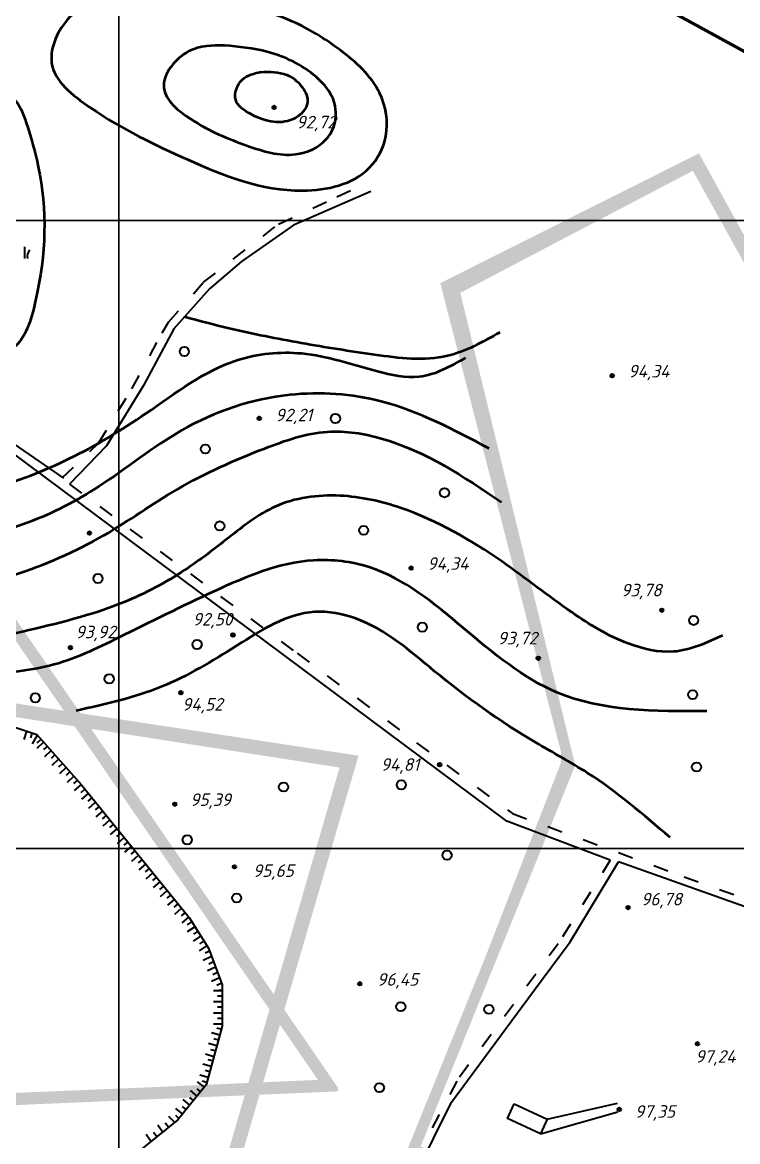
# Model space of a CAD drawing. Header units: millimetres. Extents: x 1555 to 5750, y -1109 to 1444.
# Drawn here: x 2932.6 to 3046.6, y -598.7 to -420.5 of the extents above; entities that cross this region are included whole.
import ezdxf

# ---------------------------------------------------------------- set-up
doc = ezdxf.new("R2010")
doc.units = ezdxf.units.MM
doc.linetypes.add('ACAD_ISO03W100', pattern=[30, 12, -18])

# ---------------------------------------------------------------- blocks, each defined once
blk = doc.blocks.new('A$C3C75097E')
at = {"lineweight": 40, "ltscale": 0.5}
blk.add_hatch(color=256, dxfattribs=at).paths.add_polyline_path([(-0.237576646819694, 0, 1), (0.237576646819694, 0, 1)])
blk.add_circle((0, 0), 0.237576646819694, dxfattribs=at)

msp = doc.modelspace()

# ---------------------------------------------------------------- hatches: boundary and pattern name
at = {"lineweight": 40, "ltscale": 0.5}
h = msp.add_hatch(color=2, dxfattribs=at)
h.paths.add_polyline_path([(3040.459109352927, -441.3345759860978), (3019.096508935759, -452.0475881765316), (3024.349867838111, -452.0475881765316), (3039.480430359133, -444.1079917157633), (3043.899467281789, -452.0475881765316), (3046.366493536854, -452.0475881765316)])
edge = h.paths.add_edge_path()
edge.add_line((2999.226862396226, -462.0119071938836), (3002.08372551118, -473.0970987421326))
edge.add_spline(control_points=[(3002.083725511238, -473.0970987421181), (3002.900284472994, -472.8142130499193), (3003.703883105274, -472.4755023096379), (3004.499171409665, -472.1009958395891)], knot_values=[4.694269364214078, 4.694269364214078, 4.694269364214078, 4.694269364214078, 7.320923883116466, 7.320923883116466, 7.320923883116466, 7.320923883116466], degree=3, periodic=0)
edge.add_line((3004.499171409635, -472.1009958396328), (3002.419513569617, -463.5553006553248))
edge.add_line((3002.419513569617, -463.5553006553247), (3024.34986783814, -452.0475881765316))
edge.add_line((3024.34986783814, -452.0475881765316), (3019.096508935759, -452.0475881765316))
edge.add_line((3019.096508935759, -452.0475881765316), (2999.226862396226, -462.0119071938836))
edge = h.paths.add_edge_path()
edge.add_spline(control_points=[(3011.010292830727, -507.7339380388451), (3011.893607195957, -508.3745046995766), (3012.769393971681, -509.0236058839084), (3013.642945515279, -509.6744393349084)], knot_values=[33.95615041596226, 33.95615041596226, 33.95615041596226, 33.95615041596226, 37.22353849603326, 37.22353849603326, 37.22353849603326, 37.22353849603326], degree=3, periodic=0)
edge.add_line((3013.642945515192, -509.6744393348647), (3004.499171409606, -472.1009958396182))
edge.add_spline(control_points=[(3004.499171409665, -472.1009958395891), (3003.703883105274, -472.4755023096379), (3002.900284472994, -472.8142130499193), (3002.083725511238, -473.0970987421181)], knot_values=[4.694269364214078, 4.694269364214078, 4.694269364214078, 4.694269364214078, 7.320923883116466, 7.320923883116466, 7.320923883116466, 7.320923883116466], degree=3, periodic=0)
edge.add_line((3002.083725511209, -473.0970987421326), (3011.010292830698, -507.7339380388451))
edge = h.paths.add_edge_path()
edge.add_arc((3014.851497229563, -521.7449036919727), 0.237576646819694, 3.509512680466287e-09, 174.2954250058399, ccw=False)
edge.add_arc((3014.851497229563, -521.7449036919581), 0.237576646819694, -145.391974236784, 0, ccw=False)
edge.add_line((3014.655958150335, -521.8798374964692), (3015.781742277551, -526.248101634382))
edge.add_spline(control_points=[(3015.78174227758, -526.2481016344111), (3016.45212999044, -526.5909929218044), (3017.163142377099, -526.9241729670769), (3017.885779215688, -527.2267387067416), (3017.91765834705, -527.2400177480606)], knot_values=[23.98930676619924, 23.98930676619924, 23.98930676619924, 23.98930676619924, 26.29976241655688, 26.4063134657248, 26.4063134657248, 26.4063134657248, 26.4063134657248], degree=3, periodic=0)
edge.add_line((3017.917658347021, -527.2400177480606), (3013.642945515162, -509.6744393348647))
edge.add_spline(control_points=[(3013.642945515279, -509.6744393349084), (3012.769393971681, -509.0236058839084), (3011.893607195957, -508.3745046995766), (3011.010292830727, -507.7339380388451)], knot_values=[33.95615041596226, 33.95615041596226, 33.95615041596226, 33.95615041596226, 37.22353849603326, 37.22353849603326, 37.22353849603326, 37.22353849603326], degree=3, periodic=0)
edge.add_line((3011.010292830727, -507.7339380388742), (3014.615097148747, -521.7212887625512))
edge = h.paths.add_edge_path()
edge.add_spline(control_points=[(3017.91765834705, -527.2400177480606), (3017.885779215688, -527.2267387067416), (3017.163142377099, -526.9241729670769), (3016.45212999044, -526.5909929218044), (3015.78174227758, -526.2481016344111)], knot_values=[23.98930676619924, 23.98930676619924, 23.98930676619924, 23.98930676619924, 24.09585781536716, 26.4063134657248, 26.4063134657248, 26.4063134657248, 26.4063134657248], degree=3, periodic=0)
edge.add_line((3015.78174227758, -526.2481016343966), (3018.44911377085, -536.5980283700785))
edge.add_line((3018.44911377085, -536.5980283700785), (3018.44911377085, -537.4905079481844))
edge.add_spline(control_points=[(3018.449113770879, -537.4905079482135), (3019.215326721281, -537.9290914763853), (3019.979369738572, -538.3710494294658), (3020.736512019586, -538.8232040739397)], knot_values=[19.01361113556963, 19.01361113556963, 19.01361113556963, 19.01361113556963, 21.65991086609402, 21.65991086609402, 21.65991086609402, 21.65991086609402], degree=3, periodic=0)
edge.add_line((3020.736512019644, -538.8232040739542), (3017.91765834705, -527.2400177480606))
edge = h.paths.add_edge_path()
edge.add_spline(control_points=[(3020.736512019586, -538.8232040739397), (3019.979369738572, -538.3710494294658), (3019.215326721281, -537.9290914763853), (3018.449113770879, -537.4905079482135)], knot_values=[19.01361113556962, 19.01361113556962, 19.01361113556962, 19.01361113556962, 21.65991086609402, 21.65991086609402, 21.65991086609402, 21.65991086609402], degree=3, periodic=0)
edge.add_line((3018.449113770821, -537.4905079481844), (3018.44911377085, -538.4291130813374))
edge.add_line((3018.44911377085, -538.4291130813374), (3014.735164648966, -547.9681104625063))
edge.add_line((3014.735164648966, -547.9681104625063), (3016.72553890396, -548.7016445756465))
edge.add_line((3016.72553890396, -548.7016445756465), (3020.736512019557, -538.8232040739251))
h.paths.add_polyline_path([(3014.735164648936, -547.9681104625063), (3014.198803302973, -549.345714006967), (3016.163701270557, -550.0853685432824), (3016.725538903989, -548.701644575661)])
h.paths.add_polyline_path([(3007.722066251848, -516.9217218851129), (3015.258429888224, -516.9217218851129), (3015.258429888224, -521.0717218851071), (3007.722066251848, -521.0717218851071)], flags=9)
h = msp.add_hatch(color=2, dxfattribs=at)
h.paths.add_polyline_path([(3047.985593963818, -459.3890513754461), (3047.985593963847, -454.983818844995), (3046.366493536883, -452.0475881765462), (3043.899467281818, -452.0475881765607)])
h.paths.add_polyline_path([(3047.985593963818, -454.9838188449514), (3047.985593963847, -459.3890513754897), (3068.882632552293, -496.9343483532296), (3055.273990745012, -559.8371178243262), (3108.234495846085, -582.7719584603631), (3108.892234886963, -580.733070749485), (3107.008195156257, -578.7045300504699), (3058.294440006571, -558.4581311513623), (3070.995335498966, -496.7118720556039)])
h = msp.add_hatch(color=2, dxfattribs=at)
edge = h.paths.add_edge_path()
edge.add_spline(control_points=[(2934.650305945015, -523.4544466157688), (2935.348688326743, -523.3302709334832), (2936.042340123265, -523.1877325463586), (2936.729521578057, -523.0200782439799)], knot_values=[114.6228546988153, 114.6228546988153, 114.6228546988153, 114.6228546988153, 116.755525284126, 116.755525284126, 116.755525284126, 116.755525284126], degree=3, periodic=0)
edge.add_line((2936.729521578057, -523.0200782439799), (2932.914408510314, -517.4750924167176))
edge.add_spline(control_points=[(2932.914408510372, -517.4750924167176), (2932.816453506147, -517.4981025294994), (2932.718496840443, -517.5211078975856), (2932.620540174768, -517.5441132656717)], knot_values=[123.3388351530213, 123.3388351530213, 123.3388351530213, 123.3388351530213, 123.6394346189067, 123.6394346189067, 123.6394346189067, 123.6394346189067], degree=3, periodic=0)
edge.add_spline(control_points=[(2932.620540174768, -517.5441132656717), (2932.038902300377, -517.6872861494642), (2931.457264425986, -517.8304590332566), (2930.875454724791, -517.972584123768)], knot_values=[0, 0, 0, 0, 1.792562116634113, 1.792562116634113, 1.792562116634113, 1.792562116634113], degree=3, periodic=0)
edge.add_line((2930.87545472482, -517.9725841237826), (2934.650305945102, -523.4544466157543))
edge = h.paths.add_edge_path()
edge.add_spline(control_points=[(2930.875454724791, -517.972584123768), (2931.457264425986, -517.8304590332566), (2932.038902300377, -517.6872861494642), (2932.620540174768, -517.5441132656717)], knot_values=[0, 0, 0, 0, 1.792562116634113, 1.792562116634113, 1.792562116634113, 1.792562116634113], degree=3, periodic=0)
edge.add_spline(control_points=[(2932.620540174768, -517.5441132656717), (2932.718496840443, -517.5211078975856), (2932.816453506147, -517.4981025294994), (2932.914408510372, -517.4750924167176)], knot_values=[123.3388351530213, 123.3388351530213, 123.3388351530213, 123.3388351530213, 123.6394346189067, 123.6394346189067, 123.6394346189067, 123.6394346189067], degree=3, periodic=0)
edge.add_line((2932.914408510401, -517.4750924167322), (2930.810394022435, -514.4170623377152))
edge.add_line((2930.810394022435, -514.4170623377152), (2930.593263037208, -514.1014784442243))
edge.add_line((2930.593263037208, -514.1014784442243), (2917.24527716968, -520.59966563272))
edge.add_spline(control_points=[(2917.245277169768, -520.59966563272), (2917.363620576939, -520.5870899170998), (2919.635331658904, -520.3392569739237), (2921.885598249671, -519.9606563403515), (2924.007589107637, -519.5340680720703)], knot_values=[8.82706815304929, 8.82706815304929, 8.82706815304929, 8.82706815304929, 9.18375263839763, 15.67704688119172, 15.67704688119172, 15.67704688119172, 15.67704688119172], degree=3, periodic=0)
edge.add_line((2924.007589107754, -519.5340680720558), (2929.956554342436, -516.6381512557575))
edge.add_line((2929.956554342436, -516.6381512557575), (2930.87545472482, -517.9725841237826))
edge = h.paths.add_edge_path()
edge.add_spline(control_points=[(2936.729521578057, -523.0200782439799), (2936.042340123265, -523.1877325463586), (2935.348688326743, -523.3302709334832), (2934.650305945015, -523.4544466157688)], knot_values=[114.6228546988152, 114.6228546988152, 114.6228546988152, 114.6228546988152, 116.755525284126, 116.755525284126, 116.755525284126, 116.755525284126], degree=3, periodic=0)
edge.add_line((2934.650305945073, -523.4544466157543), (2939.239501371306, -530.1189048440003))
edge.add_line((2939.239501371306, -530.1189048440003), (2941.891751306477, -530.5229989105585))
edge.add_line((2941.891751306477, -530.5229989105585), (2936.729521578028, -523.0200782439654))
h.paths.add_polyline_path([(2943.597577258009, -533.0022912819707), (2940.940170449783, -532.5886270896747), (2947.985593963847, -542.8200350705749), (2947.985593963789, -539.3799503477942)])
h.paths.add_polyline_path([(2947.985593963818, -539.3799503478233), (2947.985593963818, -542.8200350705604), (2954.339755556338, -552.0475881765317), (2956.701300752462, -552.0475881765171)])
h.paths.add_polyline_path([(2956.701300752462, -552.0475881765317), (2954.339755556397, -552.0475881765462), (2972.006097841363, -577.7027606567292), (2972.701313507361, -575.3024281739793)])
h.paths.add_polyline_path([(2974.374799692126, -577.7347170765436), (2973.675698900649, -580.1273657310242), (2979.726699647577, -588.9146667656908), (2970.995975781694, -589.2986268612451), (2970.41702392336, -591.2800698831572), (2982.945285650839, -590.7495829096017), (2982.945285650839, -590.191287125753)])
h.paths.add_polyline_path([(2968.044564248233, -591.3805274709896), (2968.617252540741, -589.4032384395261), (2961.914877998144, -589.6979957138694), (2960.298452092971, -591.7085228212975)])
h.paths.add_polyline_path([(2952.221192723282, -590.1243049618072), (2947.985593963789, -590.3014487598132), (2947.98559396376, -592.2298889123642), (2960.298452093029, -591.7085228212975), (2961.914877998202, -589.6979957138694)])
h.paths.add_polyline_path([(2947.985593963789, -592.2298889123788), (2947.98559396376, -590.3014487597404), (2908.63175020448, -591.947329246964), (2911.689846607649, -593.7667678175796)])
h.paths.add_polyline_path([(2911.689846607649, -593.7667678175796), (2908.631750204509, -591.9473292469786), (2904.588989031701, -592.1164080736646), (2883.406883834799, -583.9389821626985), (2877.54773503917, -583.7088908140006), (2904.375963136666, -594.0764612125652)])
h.paths.add_polyline_path([(2870.048033881637, -578.9177144791186), (2872.285115375616, -581.6751903532725), (2877.547735039141, -583.708890813986), (2883.406883834857, -583.938982162713), (2878.571575596721, -582.0722944795864)])
edge = h.paths.add_edge_path()
edge.add_line((2872.285115375616, -581.6751903532434), (2870.048033881637, -578.9177144791331))
edge.add_line((2870.048033881637, -578.9177144791331), (2856.17362813235, -573.7827688945847))
edge.add_spline(control_points=[(2856.173628132321, -573.7827688946138), (2855.909245252518, -574.2371068912628), (2855.640885495984, -574.6886982044682), (2855.382665736713, -575.143363655546)], knot_values=[109.532443702836, 109.532443702836, 109.532443702836, 109.532443702836, 111.0892217436251, 111.0892217436251, 111.0892217436251, 111.0892217436251], degree=3, periodic=0)
edge.add_line((2855.382665736742, -575.143363655546), (2872.285115375616, -581.6751903532434))
edge = h.paths.add_edge_path()
edge.add_line((2847.985593963789, -570.7523609146167), (2860.760552967953, -560.6891787080979))
edge.add_spline(control_points=[(2860.760552967924, -560.6891787081706), (2860.847144096271, -559.9131634660018), (2860.906062973339, -559.1323070554365), (2860.947621303199, -558.3486342838016)], knot_values=[93.29306293105661, 93.29306293105661, 93.29306293105661, 93.29306293105661, 95.63036015480805, 95.63036015480805, 95.63036015480805, 95.63036015480805], degree=3, periodic=0)
edge.add_line((2860.947621303199, -558.3486342838016), (2857.734102140235, -560.8384158198762))
edge.add_line((2857.734102140235, -560.8384158198762), (2846.215261325964, -569.8196617668884))
edge.add_line((2846.215261325964, -569.8196617668884), (2845.849155168045, -571.4592089805676))
edge.add_line((2845.849155168045, -571.4592089805676), (2855.382665736742, -575.1433636555169))
edge.add_spline(control_points=[(2855.382665736713, -575.143363655546), (2855.640885495984, -574.6886982044682), (2855.909245252518, -574.2371068912628), (2856.173628132321, -573.7827688946138)], knot_values=[109.532443702836, 109.532443702836, 109.532443702836, 109.532443702836, 111.0892217436251, 111.0892217436251, 111.0892217436251, 111.0892217436251], degree=3, periodic=0)
edge.add_line((2856.173628132321, -573.7827688945847), (2847.985593963789, -570.7523609146167))
edge = h.paths.add_edge_path()
edge.add_line((2871.730836771512, -552.0475881765171), (2869.080275571726, -552.0475881765171))
edge.add_line((2869.080275571726, -552.0475881765171), (2860.947621303228, -558.3486342838162))
edge.add_spline(control_points=[(2860.947621303228, -558.3486342838162), (2860.906062973339, -559.1323070554365), (2860.8471440963, -559.9131634660018), (2860.760552967924, -560.6891787081706)], knot_values=[93.29306293105662, 93.29306293105662, 93.29306293105662, 93.29306293105662, 95.63036015480806, 95.63036015480806, 95.63036015480806, 95.63036015480806], degree=3, periodic=0)
edge.add_line((2860.760552967924, -560.6891787081561), (2871.730836771512, -552.0475881765171))
h.paths.add_polyline_path([(2869.080275571668, -552.0475881765317), (2871.730836771483, -552.0475881765317), (2874.508556793352, -549.8595026651903), (2897.924620359521, -532.231084248285), (2907.790566754203, -527.4284069849539), (2904.326075364162, -526.8891082866187), (2896.861758027804, -530.5229547536303)])
h.paths.add_polyline_path([(2907.595187118971, -525.2976097389485), (2911.077779030423, -525.8282138532243), (2915.931412792906, -523.4654971322027), (2915.985867776991, -521.2127827024099)])
edge = h.paths.add_edge_path()
edge.add_spline(control_points=[(2924.007589107637, -519.5340680720703), (2921.885598249671, -519.9606563403515), (2919.635331658904, -520.3392569739237), (2917.363620576939, -520.5870899170998), (2917.245277169768, -520.59966563272)], knot_values=[8.827068153049288, 8.827068153049288, 8.827068153049288, 8.827068153049288, 15.32036239584337, 15.67704688119171, 15.67704688119171, 15.67704688119171, 15.67704688119171], degree=3, periodic=0)
edge.add_line((2917.245277169739, -520.5996656327054), (2915.985867776962, -521.2127827024099))
edge.add_line((2915.985867776962, -521.2127827024099), (2915.931412792935, -523.4654971321881))
edge.add_line((2915.931412792935, -523.4654971321881), (2924.007589107695, -519.5340680720412))
h = msp.add_hatch(color=12, dxfattribs=at)
h.paths.add_polyline_path([(2656.330768237381, -704.9449838160374), (2657.964585651145, -704.1536497272912), (2655.356272720437, -703.269119670703), (2653.821993490473, -704.0500568489381), (2653.201505974746, -719.7791533029388), (2653.201505974775, -739.2222133595799), (2655.737892699133, -740.8024211793538), (2654.828191535194, -739.4702431165363)])
h.paths.add_polyline_path([(2679.929935465941, -693.5148048147978), (2716.66397081999, -677.5010317275749), (2717.086524547015, -677.4048576184007), (2726.923545942434, -673.1966830377944), (2747.985593963818, -664.853103414601), (2747.985593963818, -661.9995349948451), (2722.88988774607, -671.9797616807057), (2683.072009865656, -689.1620072656526), (2655.356272720466, -703.2691196707322), (2657.964585651145, -704.1536497272766)])
h.paths.add_polyline_path([(2786.5825912143, -649.5631791181524), (2785.616527498201, -647.0342160749872), (2747.985593963789, -661.999534994816), (2747.98559396376, -664.8531034146156), (2769.819394227404, -656.2037996626179)])
edge = h.paths.add_edge_path()
edge.add_line((2796.741776921026, -645.5386903901392), (2803.549243726531, -635.4324182336288))
edge.add_spline(control_points=[(2803.549243726385, -635.4324182336143), (2802.504442904111, -635.4606317939335), (2801.44636199815, -635.3755624400667), (2800.380361038169, -635.1935478952812)], knot_values=[187.679232676793, 187.679232676793, 187.679232676793, 187.679232676793, 190.9683815363905, 190.9683815363905, 190.9683815363905, 190.9683815363905], degree=3, periodic=0)
edge.add_line((2800.380361038169, -635.1935478952958), (2795.071940512189, -643.2739247937873))
edge.add_line((2795.071940512189, -643.2739247937873), (2787.271818911536, -646.3759288208832))
edge.add_line((2787.271818911536, -646.3759288208832), (2787.412652959112, -646.7178273101756))
edge.add_spline(control_points=[(2787.41265295917, -646.7178273102047), (2788.297434106465, -647.278096928859), (2789.199727850496, -647.7761464738735), (2790.124268899871, -648.1601688439853)], knot_values=[246.8339578236293, 246.8339578236293, 246.8339578236293, 246.8339578236293, 249.7337551850944, 249.7337551850944, 249.7337551850944, 249.7337551850944], degree=3, periodic=0)
edge.add_line((2790.124268899842, -648.1601688439707), (2796.741776921026, -645.5386903901392))
edge = h.paths.add_edge_path()
edge.add_line((2827.880485887519, -599.3105887466675), (2830.354830464955, -595.3306809751386))
edge.add_spline(control_points=[(2830.354830464897, -595.3306809751386), (2829.190763681395, -595.2109909750154), (2828.03127187493, -595.0599177686538), (2826.877490194423, -594.8601211701764)], knot_values=[295.2627810833818, 295.2627810833818, 295.2627810833818, 295.2627810833818, 298.7823229323614, 298.7823229323614, 298.7823229323614, 298.7823229323614], degree=3, periodic=0)
edge.add_line((2826.877490194365, -594.8601211701618), (2800.380361038227, -635.1935478952958))
edge.add_spline(control_points=[(2800.380361038169, -635.1935478952812), (2801.44636199815, -635.3755624400667), (2802.504442904111, -635.4606317939335), (2803.549243726385, -635.4324182336143)], knot_values=[187.679232676793, 187.679232676793, 187.679232676793, 187.679232676793, 190.9683815363905, 190.9683815363905, 190.9683815363905, 190.9683815363905], degree=3, periodic=0)
edge.add_line((2803.549243726443, -635.4324182336288), (2827.880485887519, -599.3105887466675))
edge = h.paths.add_edge_path()
edge.add_line((2846.441772921123, -569.4553247761226), (2861.142297188136, -551.0045163818879))
edge.add_spline(control_points=[(2861.142297188136, -551.0045163816842), (2861.203782385473, -549.5682272787392), (2861.315113916378, -548.1437271438347), (2861.540287275416, -546.7435821392003)], knot_values=[81.7172334121119, 81.7172334121119, 81.7172334121119, 81.7172334121119, 86.012468402045, 86.012468402045, 86.012468402045, 86.012468402045], degree=3, periodic=0)
edge.add_line((2861.540287275387, -546.7435821392148), (2844.785833301572, -567.6003814365697))
edge.add_line((2844.785833301572, -567.6003814365697), (2826.877490194307, -594.8601211701618))
edge.add_spline(control_points=[(2826.877490194423, -594.8601211701764), (2828.03127187493, -595.0599177686538), (2829.190763681395, -595.2109909750154), (2830.354830464897, -595.3306809751386)], knot_values=[295.2627810833818, 295.2627810833818, 295.2627810833818, 295.2627810833818, 298.7823229323614, 298.7823229323614, 298.7823229323614, 298.7823229323614], degree=3, periodic=0)
edge.add_line((2830.354830464839, -595.3306809751386), (2846.441772921123, -569.4553247761226))
edge = h.paths.add_edge_path()
edge.add_line((2877.728436804227, -530.1870490256563), (2880.181611389325, -527.245148243893))
edge.add_spline(control_points=[(2880.181611388889, -527.245148244024), (2878.76367322358, -527.6514358468278), (2877.378204240023, -528.1225879723072), (2876.041682321865, -528.6915055696165)], knot_values=[53.16168410522048, 53.16168410522048, 53.16168410522048, 53.16168410522048, 57.58293788311298, 57.58293788311298, 57.58293788311298, 57.58293788311298], degree=3, periodic=0)
edge.add_line((2876.041682321807, -528.6915055696165), (2861.540287275445, -546.7435821390839))
edge.add_spline(control_points=[(2861.540287275416, -546.7435821392003), (2861.315113916378, -548.1437271438347), (2861.203782385473, -549.5682272787392), (2861.142297188136, -551.0045163816842)], knot_values=[81.7172334121119, 81.7172334121119, 81.7172334121119, 81.7172334121119, 86.012468402045, 86.012468402045, 86.012468402045, 86.012468402045], degree=3, periodic=0)
edge.add_line((2861.142297188136, -551.0045163818152), (2877.728436804227, -530.1870490256563))
edge = h.paths.add_edge_path()
edge.add_line((2883.21838115653, -523.6033873165009), (2891.336621001853, -524.8671099494834))
edge.add_spline(control_points=[(2891.336621001883, -524.8671099494688), (2892.271176467034, -524.6842178406816), (2894.106299341303, -524.3089155124337), (2895.910619165686, -523.8721627728239), (2896.795362821922, -523.6521596399846)], knot_values=[36.42293249629419, 36.42293249629419, 36.42293249629419, 36.42293249629419, 39.22117641501088, 41.93977354764692, 41.93977354764692, 41.93977354764692, 41.93977354764692], degree=3, periodic=0)
edge.add_line((2896.795362821922, -523.6521596399846), (2881.91149094098, -521.3844682603533))
edge.add_line((2881.91149094098, -521.3844682603533), (2876.041682321894, -528.6915055696165))
edge.add_spline(control_points=[(2876.041682321865, -528.6915055696165), (2877.378204240023, -528.1225879723072), (2878.76367322358, -527.6514358468278), (2880.181611388889, -527.245148244024)], knot_values=[53.16168410522048, 53.16168410522048, 53.16168410522048, 53.16168410522048, 57.58293788311298, 57.58293788311298, 57.58293788311298, 57.58293788311298], degree=3, periodic=0)
edge.add_line((2880.181611388918, -527.245148244024), (2883.21838115653, -523.6033873165009))
edge = h.paths.add_edge_path()
edge.add_spline(control_points=[(2896.795362821922, -523.6521596399846), (2895.910619165686, -523.8721627728239), (2894.106299341303, -524.3089155124337), (2892.271176467034, -524.6842178406816), (2891.336621001883, -524.8671099494688)], knot_values=[36.42293249629419, 36.42293249629419, 36.42293249629419, 36.42293249629419, 39.14152962893022, 41.93977354764691, 41.93977354764691, 41.93977354764691, 41.93977354764691], degree=3, periodic=0)
edge.add_line((2891.336621001912, -524.8671099494834), (2983.16874159194, -539.1621211139438))
edge.add_line((2983.16874159194, -539.1621211139438), (2964.782639517387, -602.6427936598059))
edge.add_line((2964.782639517387, -602.6427936598059), (2954.311313557027, -638.2407693117723))
edge.add_line((2954.311313557027, -638.2407693117723), (2957.251913408657, -636.3372123491438))
edge.add_line((2957.251913408657, -636.3372123491438), (2986.197094586237, -537.2733153490419))
edge.add_line((2986.197094586237, -537.2733153490419), (2896.795362821863, -523.6521596399846))
h.paths.add_polyline_path([(2956.646907460872, -638.4078246050206), (2953.705319699129, -640.3008861174324), (2942.956452877489, -676.8423805634241), (2942.112732724661, -679.4145546801167), (2942.160780400441, -679.5140343480027), (2940.635958000199, -690.4995338692981), (2945.038196703619, -678.1382418971782)])
h.paths.add_polyline_path([(2956.64690746093, -638.407824605006), (2957.251913408657, -636.337212349202), (2954.311313556649, -638.2407693120051), (2953.7053196991, -640.3008861174469)])
h = msp.add_hatch(color=12, dxfattribs=at)
h.paths.add_polyline_path([(2983.168741591911, -539.1621211139438), (2964.782639519773, -602.6427936497214), (2942.956452877198, -676.8423805634677), (2931.363416809003, -712.1850320444512), (2922.971665699555, -735.1881072926637), (2916.034606080091, -756.0550171812949), (2907.758418288776, -781.1571097700228), (2902.130810787868, -799.7818038835405), (2896.224274188829, -820.1100933282444), (2891.333832571104, -834.541903243867), (2889.434358936119, -840.1472952683264), (2886.411231862057, -848.7859215402143), (2884.094721027588, -853.6072806969762), (2880.382814040636, -861.332880972391), (2877.65846068854, -867.317330729072), (2867.646493361036, -872.8867329765646), (2862.198143203448, -874.6153756231954), (2845.606048034762, -875.7716111794009), (2832.721933150573, -876.6694526869262), (2822.584527054186, -877.3758872424962), (2807.133083801567, -878.4363702160201), (2798.716278915988, -878.8659475622856), (2794.028281160248, -879.1052138471289), (2788.349852622192, -879.3950297921849), (2780.936908103231, -874.5562349611439), (2764.058873528611, -861.0687455592863), (2747.985593963818, -847.4478170632513), (2734.051150472627, -835.5755110106122), (2702.050941668272, -807.7069635952951), (2699.85467017849, -805.4227390405006), (2689.794814825374, -790.6758151457336), (2676.547274203123, -771.2759465936117), (2654.828191535165, -739.4702431165363), (2656.330768237352, -704.944983816052), (2681.36342881215, -692.8898901561781), (2706.283298796766, -682.026364288294), (2726.923545941648, -673.1966830381145), (2769.819394227404, -656.2037996626179), (2796.741776920967, -645.5386903901683), (2827.880485887926, -599.3105887457798), (2846.441772921065, -569.4553247760352), (2877.728436804256, -530.1870490249432), (2883.218381156501, -523.6033873164863)], flags=16)
h.paths.add_polyline_path([(2904.719454794565, -796.34705356983), (2891.579303627539, -840.1441702978639), (2881.191031174206, -865.1706979205203), (2880.222686584307, -867.5035499645903), (2872.467015850936, -874.4263300727191), (2865.165521985207, -877.6173049674555), (2846.04491536965, -878.3940700182295), (2825.758203273053, -879.9501333934907), (2786.293631375356, -882.1585147486487), (2763.172152576557, -863.6849328906694), (2744.6015680175, -848.3668600955), (2731.282128199, -836.8455312705203), (2709.898797393714, -818.1331883655814), (2697.479686157541, -807.2653460195154), (2690.383779944033, -795.8042805829039), (2679.113221220319, -779.1131734379171), (2658.97331216378, -749.1771613686881), (2653.201505974746, -739.8208315865788), (2653.201505974746, -719.7791533032153), (2653.821993490444, -704.0500568489381), (2683.072009865482, -689.1620072656963), (2722.88988774607, -671.979761680502), (2795.071940512218, -643.2739247937873), (2844.785833301775, -567.6003814364387), (2881.91149094095, -521.3844682603678), (2986.197094586266, -537.2733153490419), (2945.038196703357, -678.138241897542), (2917.360666809891, -755.8555242029554)])
h = msp.add_hatch(color=2, dxfattribs=at)
h.paths.add_polyline_path([(3013.146845450533, -552.0475881765317), (3015.366975289882, -552.0475881765317), (3016.163701270528, -550.0853685432678), (3014.198803303002, -549.3457140069816)])
h.paths.add_polyline_path([(3015.366975289882, -552.0475881765462), (3013.146845450533, -552.0475881765608), (3006.280358616753, -569.683640199278), (2993.053555058719, -602.2934460164699), (2987.483256113158, -615.5320178775157), (2988.403248654587, -614.780974622686), (2995.063206729882, -602.0528023477539)])

# ---------------------------------------------------------------- linework, layer by layer
at = {"lineweight": 25, "ltscale": 0.5}
for p, q in [((2947.985593963818, -383.0592619398678), (2947.985593963818, -966.982667617079)), ((2631.462924103307, -452.0475881765316), (3147.985593963818, -452.0475881765316)), ((2631.462924103307, -552.0475881765317), (3147.985593963818, -552.0475881765317))]:
    msp.add_line(p, q, dxfattribs=at)
at = {"lineweight": 30, "ltscale": 0.5}
for p, q in [((2932.977271561972, -456.1985154770384), (2932.977271561972, -458.0791545461699)), ((2932.902609755397, -534.7165533836244), (2933.320360792302, -533.3871426293492)), ((2933.949441991655, -534.4063975870242), (2934.180092809572, -533.6717014893231)), ((2934.256841676364, -535.3801280730706), (2935.019827737003, -534.0212873667926)), ((2934.986976573705, -535.2085618967842), (2935.594805811149, -534.6689312799292)), ((2934.975349524724, -536.0694193919201), (2935.993097330934, -535.1175589581846)), ((2936.039316984471, -536.3144246848835), (2936.601583037114, -535.788273526153)), ((2936.19260099687, -537.411157228956), (2937.195777061449, -536.4722335831477)), ((2937.241996714987, -537.6690993098466), (2937.804262767629, -537.1429481511161)), ((2937.395280727385, -538.765831853919), (2938.398456791965, -537.8269082081108)), ((2938.444676445531, -539.0237739347951), (2939.006942498173, -538.4976227760646)), ((2938.597960457929, -540.1205064788676), (2939.601136522509, -539.1815828330593)), ((2939.647356176046, -540.3784485597582), (2940.209622228689, -539.8522974010277)), ((2939.800640188445, -541.4751811038307), (2940.803816253024, -540.5362574580224)), ((2940.828617616029, -541.7092444188031), (2941.412576453378, -541.207278053321)), ((2940.935504745775, -542.8114664486941), (2941.977392042896, -541.9156926550652)), ((2941.973086455687, -543.1134427483787), (2942.557045293007, -542.6114763829112)), ((2942.079973585434, -544.2156647782842), (2943.149879847766, -543.2971313278842)), ((2943.117555295317, -544.5176410779834), (2943.720814202501, -543.9999973681709)), ((2943.224442425034, -545.6198631078744), (2944.292031579676, -544.7032118317886)), ((2944.259707027227, -545.9237215818878), (2944.862965934411, -545.4060778720752)), ((2944.366594156945, -547.0259436117788), (2945.434183311586, -546.109292335693)), ((2945.401858759109, -547.3298020858067), (2946.005117666292, -546.8121583759942)), ((2945.508745888826, -548.4320241156977), (2946.576335043468, -547.5153728396119)), ((2946.544010491019, -548.7358825897111), (2947.147269398203, -548.2182388798985)), ((2946.650897620736, -549.8381046196021), (2947.718486775378, -548.9214533435163)), ((2947.6861622229, -550.14196309363), (2948.289421130084, -549.6243193838175)), ((2947.793049352618, -551.244185123521), (2948.860638507259, -550.3275338474352)), ((2948.828313954811, -551.5480435975344), (2949.431572861994, -551.0303998877218)), ((2948.935201084528, -552.6502656274254), (2950.00279023917, -551.7336143513396)), ((2949.970465686721, -552.9541241014533), (2950.573724593905, -552.4364803916408)), ((2950.077352816439, -554.0563461313443), (2951.14494197108, -553.1396948552585)), ((2951.112617418632, -554.3602046053577), (2951.715876325815, -553.8425608955451)), ((2951.219504548349, -555.4624266352487), (2952.287093702991, -554.5457753591629)), ((2952.254769150513, -555.7662851092912), (2952.858028057697, -555.2486413994786)), ((2952.36165628023, -556.8685071391822), (2953.429245434872, -555.9518558630964)), ((2953.396920882423, -557.1723656131956), (2954.000179789607, -556.654721903383)), ((2953.503808012141, -558.2745876430865), (2954.571397166782, -557.3579363670008)), ((2954.539072614305, -558.5784461171145), (2955.142331521488, -558.0608024073019)), ((2954.645959744022, -559.6806681470055), (2955.713548898664, -558.7640168709197)), ((2955.681224346215, -559.9845266210189), (2956.284483253399, -559.4668829112063)), ((2955.788111475933, -561.0867486509098), (2956.855700630574, -560.1700973748241)), ((2956.823376078096, -561.3906071249378), (2957.42663498528, -560.8729634151252)), ((2956.930263207814, -562.4928291548288), (2957.997852362455, -561.576177878743)), ((2957.965527810007, -562.7966876288422), (2958.568786717191, -562.2790439190296)), ((2958.072414939724, -563.8989096587331), (2959.140004094366, -562.9822583826474)), ((2958.940680657684, -565.2976228609634), (2960.108733039462, -564.512989316908)), ((2958.964259507247, -564.1904813616286), (2959.624248542557, -563.7474341940699)), ((2959.909409602809, -566.828353795195), (2961.077461984587, -566.0437202511396)), ((2959.932988452372, -565.7212122958601), (2960.592977487682, -565.278165128316)), ((2960.901717397497, -567.2519432300917), (2961.561706432807, -566.8088960625475)), ((2960.878138547934, -568.3590847294265), (2962.046190929711, -567.5744511853711)), ((2961.746113518598, -568.6980181127594), (2962.4726612638, -568.3755205261853)), ((2961.450269627934, -569.8206747498928), (2962.782152984724, -569.2322739984677)), ((2962.35458449108, -570.4091621304117), (2963.098228656392, -570.0802923201129)), ((2962.140287493875, -571.49562200482), (2963.414730116866, -570.9294530158816)), ((2962.987161623223, -572.1063411478256), (2963.730805788534, -571.7774713375268)), ((2962.772864626018, -573.1928010222339), (2964.047307249009, -572.6266320332954)), ((2963.619738755365, -573.8035201652394), (2964.363382920677, -573.4746503549406)), ((2963.061933801273, -574.6628231020597), (2964.477289196624, -574.6628231020597)), ((2964.477289196624, -575.5529598630103), (2963.717760813477, -575.5529598630103)), ((2964.477289196624, -574.6628231020597), (2963.933568251985, -574.6628231020597)), ((2963.061933801273, -576.4430966239609), (2964.477289196624, -576.4430966239609)), ((2964.477289196624, -577.3332333849114), (2963.717760813477, -577.3332333849114)), ((2963.061933801273, -578.223370145862), (2964.477289196624, -578.223370145862)), ((2964.477289196624, -579.1135069068125), (2963.717760813477, -579.1135069068125)), ((2963.061933801273, -580.0036436677631), (2964.477289196624, -580.0036436677631)), ((2964.339847722145, -580.8751366477529), (2963.607765886521, -580.6728014042612)), ((2962.738509258513, -581.3560622898524), (2964.10271894294, -581.7331071573001)), ((2963.865590163764, -582.5910776668472), (2963.133508328141, -582.3887424233701)), ((2962.264251700133, -583.0720033089758), (2963.62846138456, -583.449048176409)), ((2963.391332605384, -584.3070186859561), (2962.65925076976, -584.104683442479)), ((2961.357616354591, -586.3768195227178), (2962.721826039018, -586.753864390151)), ((2961.789994141752, -584.7879443280847), (2963.154203826179, -585.1649891955178)), ((2962.958954818223, -585.8958938805893), (2962.226872982599, -585.6935586371121)), ((2960.88335879621, -588.0927605418267), (2962.247568480637, -588.4698054092598)), ((2962.484697259842, -587.6118348996981), (2961.752615424218, -587.409499656221)), ((2960.482482182964, -589.220647135445), (2961.596495507776, -590.0936907811422)), ((2962.010439701403, -589.3277759187924), (2961.27835786578, -589.1254406753153)), ((2959.259864510469, -591.7416981033177), (2959.856719727187, -592.2215584495727)), ((2959.356334735257, -590.6213608726841), (2960.448273474376, -591.5218611143221)), ((2960.425681798366, -590.328038227891), (2961.022537015083, -590.8078985741461)), ((2957.024697060082, -593.4486843817588), (2958.1166357992, -594.3491846233967)), ((2958.09404412319, -593.1553617369657), (2958.690899339908, -593.6352220832207)), ((2958.190517447361, -592.0350207481108), (2959.28245618648, -592.9355209897487)), ((2955.917267063396, -594.6890666221018), (2956.90056272197, -595.7070845703431)), ((2957.012892412454, -594.5183434258518), (2957.582215654514, -595.0870055420248)), ((2954.235218057696, -596.0497749145445), (2955.025380576986, -597.2240296093526)), ((2955.372266202288, -595.7353524489165), (2955.961595368102, -596.4638557900628)), ((2952.356825893653, -597.5621389825258), (2953.146988412943, -598.7363936773338)), ((2953.493874038245, -597.2477165168978), (2954.083203204059, -597.976219858044))]:
    msp.add_line(p, q, dxfattribs=at)
at = {"color": 1, "lineweight": 60, "ltscale": 0.5}
msp.add_lwpolyline([(2631.462924103307, -495.5172983727255), (2652.007507916128, -463.3447222783299), (2660.709013439944, -450.6441545422142), (2705.959582487234, -425.8111056989594), (2764.572653578066, -395.1125782435712), (2876.348977571815, -396.4649209648207), (2997.105243521855, -397.3814415085082), (3111.789735737835, -460.1616638639545), (3113.616454898783, -581.9111149401008), (3103.17172293871, -666.0910705700819)], dxfattribs=at)
at = {"linetype": 'ACAD_ISO03W100', "lineweight": 30, "ltscale": 0.2}
for points in [[(2939.023771472242, -492.9654348183406), (2944.774853199251, -487.4789042373025), (2950.065145417112, -478.8439241436147), (2954.911603110722, -469.9306006012787), (2955.925033430099, -468.2424903339427), (2961.498655515137, -461.8694070024951), (2973.463103274578, -452.6030084370588), (2982.736651310868, -448.2673104854486), (2987.438637933806, -446.0689724070991)], [(2940.132941074665, -494.0267834546114), (2976.394759983169, -520.9488331295154), (2995.453219978484, -535.2111641067615), (3010.728565633176, -546.4915152702317), (3038.093141631219, -556.5764779026806), (3108.553103478971, -581.784324844529)], [(3026.330303380087, -553.9124239392415), (3018.020761973046, -567.2374436444672), (3001.843066965866, -589.0954791766428), (2988.403248654558, -614.7809746226715), (2978.399110822585, -622.9479323987337), (2937.956830678504, -654.7943495032098)]]:
    msp.add_lwpolyline(points, dxfattribs=at)
at = {"lineweight": 30, "ltscale": 0.5}
for points in [[(2988.158576921265, -447.4078973799198), (2975.818802722958, -452.7524715858464), (2967.554770258309, -458.5831176845542), (2962.431833506034, -462.9188156361644), (2956.749087827916, -469.3048819953412), (2951.914374377516, -478.3081367543502), (2946.029040504243, -487.9076608124026), (2940.132941074665, -494.0267834546114)], [(2840.727709261114, -491.6350564148463), (2843.03007027163, -494.5809370783111), (2849.63082429318, -497.7722286322107), (2853.56025233032, -497.3118061357829), (2874.032914944222, -489.3256607706146), (2881.724904896338, -486.7369717000122), (2898.900860575431, -482.0918976968107), (2915.514071267909, -480.4940353053109), (2922.700569419012, -481.7825216451613), (2939.17431722354, -493.0685726745007)], [(3026.330303380087, -553.9124239392415), (3009.834140178307, -547.7027061088604), (2930.620593426629, -488.7065920081525)], [(2869.605335258002, -567.2247772759595), (2906.606384308306, -535.5994679621228), (2922.000261689067, -529.6403535939764), (2934.929751993851, -533.9198278339766), (2942.019849482047, -541.9059731991449), (2959.196783848103, -563.0521588193089), (2962.296285365762, -567.92871070761), (2964.477289196624, -573.780256314408), (2964.477289196624, -580.3778510282002), (2961.914877998173, -589.6979957138694), (2957.418020346838, -595.2912333485158), (2950.304434372283, -601.0186485435418), (2942.780289229176, -606.1691106515657), (2938.955091350475, -606.4851365466905), (2932.745322758793, -605.553525140481), (2927.397288011849, -603.3429271708312), (2921.294196295897, -599.4809514026576), (2906.667230734539, -590.7785228964942), (2899.351222571302, -586.4258061471494), (2891.462839882526, -584.2553430978744), (2876.037265783579, -583.6495740223629), (2873.23822115437, -582.8500095082284), (2870.048033881637, -578.9177144791477), (2868.067818085834, -573.4088150569307)], [(2938.837159575017, -655.8507246395177), (2964.109792253173, -635.695049039293), (2989.551046669887, -615.6284468652896), (3001.026842063522, -592.4691664375434), (3014.06393070181, -574.8027489148383), (3019.932137553751, -566.9451671903673), (3027.625595536312, -554.2069170078332)], [(3108.225255926514, -582.8006007596716), (3027.625595536312, -554.2069170078332)], [(3010.984287450144, -592.7378059285995), (3016.266858975923, -595.1720382760116), (3015.202873082333, -597.4810132558644), (3009.920301556525, -595.0467809084523), (3010.984287450144, -592.7378059285995)], [(3016.266858975923, -595.1720382760116), (3027.469132216876, -592.6255194731941)], [(3015.202873082333, -597.4810132558644), (3027.506046456572, -594.022827179376)]]:
    msp.add_lwpolyline(points, dxfattribs=at)
for centre in [(2958.434876070528, -472.9068805492436), (2982.517914781285, -483.5757627713913), (2961.787368160494, -488.4250819673482), (2999.89596931211, -495.3909513465198), (2964.080920988632, -500.6810601677), (2987.016449270126, -501.3865768953995), (2944.673559101644, -509.0576463431073), (3039.609617034377, -515.7264893800323), (2996.367313574181, -516.8167470521596), (2960.464183426691, -519.5501493833447), (2946.462598815673, -525.0470366709935), (2934.688995008295, -528.0559325178922), (3039.454005811941, -527.5603608487593), (3040.076940044989, -539.0829563105665), (2974.253882316636, -542.2609481775155), (2993.027544414329, -541.910089768907), (2958.901709737718, -550.6787000507186), (3000.308975197953, -553.1340755924186), (2966.770842024761, -559.947631889868), (2992.928697034072, -577.2460914064152), (3006.974811900578, -577.6821311434335), (2989.526291910497, -590.1521709721721)]:
    msp.add_circle(centre, 0.7364244257977007, dxfattribs=at)
msp.add_arc((2934.87668522185, -457.7528990754374), 1.482623730754081, 136.9912229274479, 192.7121329201601, dxfattribs=at)
at = {"color": 26, "lineweight": 40, "ltscale": 0.5}
for points in [[(2959.310800875824, -416.7036700587207), (2975.637745640295, -420.3180183219094), (2983.307715136437, -424.9181267168325), (2989.553695144652, -431.7085668916999), (2990.539722229932, -438.6085711544449), (2987.909990440235, -443.6466192416567), (2977.280961001288, -447.2609675048454), (2958.981962066256, -442.3324835055111), (2943.422307857425, -434.0084627595217), (2937.285940785714, -426.8896469802432), (2940.134898448533, -419.6609504538075), (2959.310800875824, -416.7036700587207)], [(2964.815425532051, -424.1299619343201), (2971.65497916529, -425.1553044677432), (2979.435540284899, -429.1718099321308), (2981.9150436304, -432.1629728630953), (2982.427875583405, -436.5211536188446), (2981.059671250692, -439.0848266115947), (2976.186299666409, -441.4778202881873), (2968.491862996943, -440.110485804181), (2959.428732651282, -435.8374863768415), (2955.153828126665, -430.8811363667202), (2959.172316674779, -425.0698064801119), (2964.815425532051, -424.1299619343201)], [(2970.583316973348, -428.3757286693155), (2974.774543765172, -428.8339345513097), (2977.459571366602, -431.1575798601563), (2978.048740900467, -433.2519638983951), (2976.182384918673, -435.6737735634972), (2972.679175040972, -436.3283081578276), (2969.077607126495, -435.1174033253057), (2966.621592267412, -432.7940746756805), (2967.70206264179, -429.5866335018374), (2970.681675010182, -428.3431127703236)], [(2819.815126870697, -441.0044147639721), (2821.012060990146, -444.9123061181464), (2823.924633303595, -445.6301725551904), (2834.61678804969, -447.5044784400681), (2844.05622352118, -449.8205239277751), (2860.909701855791, -451.3287717618234), (2869.361642211613, -450.0716346841375), (2883.613770677588, -446.4591863762191), (2896.489865315317, -444.4553668730379), (2903.395480316536, -442.3176005225116), (2922.67659158917, -433.2202979770674), (2927.55632463848, -431.3013431430747), (2931.15642452257, -432.5806463657365), (2933.236134255825, -436.4986708147055), (2935.156318018907, -443.4550404174672), (2934.684101573595, -464.9581009712721), (2931.153488461797, -472.3185277305031), (2921.87308961694, -473.4274682962289), (2909.36449192266, -474.6374231511447), (2899.075066849585, -473.9315897641657), (2894.783524647118, -475.3926553753856), (2879.60409031191, -479.2422814342729), (2871.221636728321, -481.5067114701681), (2867.963587927453, -483.7708248469), (2857.129523576, -487.3804232218838), (2847.985593963818, -489.0849997683265), (2842.034011454637, -490.6018402166821)], [(3008.71002383326, -469.8644188256305), (3000.36035626195, -473.5994142492139), (2988.79961686255, -473.424301704131), (2977.063692502091, -471.5566456627287), (2965.560695631775, -469.2222339405864), (2958.449033896202, -467.3945433995261)], [(2631.462924103307, -656.5470582500286), (2647.985593963818, -652.0475881765317), (2665.965540958623, -639.8087688822136), (2685.607298366139, -622.9140498629142), (2704.242476262788, -608.17768004301), (2723.923870491093, -591.2066461532097), (2732.890110830365, -584.7876472358196), (2739.824597096183, -582.7151126832771), (2749.173014682888, -584.482071094769), (2754.883652938584, -589.5106194055709), (2757.649911555516, -593.4815259431791), (2758.612450154378, -609.4547666511219), (2755.459120855372, -620.8164992325194), (2781.326795188939, -614.3525347067928), (2786.177167630285, -594.853293656169), (2783.69472822401, -578.2537010239041), (2791.466970504723, -555.0375141249108), (2821.608081332462, -532.4761784795276), (2847.985593963789, -511.4126409141184), (2868.30661769758, -503.4059127000812), (2895.917822802784, -498.295032993746), (2925.784411945784, -495.2019057960435), (2940.102112436256, -489.9539126502652), (2952.307806524677, -482.7676484584529), (2966.937708146866, -474.2444490671344), (2977.092074423151, -473.1861739755561), (2989.223388304697, -476.0199572774302), (2995.882374198754, -476.8765204499662), (3003.279779383967, -473.8910573848709)], [(3007.028639681866, -488.3649167167907), (2989.8257701121, -480.8616766522475), (2975.229633189152, -479.8195511804963), (2958.026763619327, -485.4469020641129), (2944.786108098978, -494.4089911253843), (2933.525825588087, -500.1405228901724), (2898.548533279445, -505.9084704646095), (2874.542321492972, -510.6152930144756), (2852.659371008219, -519.3826366594014), (2827.917186647882, -538.1579947478324), (2805.795436551441, -556.1958535280148), (2794.623725207984, -568.6320108208758), (2798.415647731042, -585.1109562928043), (2809.956324048278, -600.2713327996619), (2813.176204058803, -607.3277667138912), (2811.305933329273, -615.6996030010935), (2803.41820599051, -622.3643294681981), (2794.961372199988, -624.2338854648708), (2784.390085290124, -623.8276116939098), (2768.168349370997, -625.1309810168179), (2747.985593963818, -626.3973012116924), (2738.920779713251, -612.4709456599969), (2727.636519372517, -608.4427238047076), (2721.519236696007, -611.2907567711966), (2705.712953380072, -625.5603709103609), (2685.419879818447, -642.7859988077846), (2667.853428052909, -654.3165107499528), (2647.985593963847, -665.3292848780122), (2631.462924103307, -671.7381507006078)], [(2631.462924103307, -684.976722440538), (2641.294311400964, -678.6023724722047), (2659.743049436827, -674.1631269578077), (2685.707613776783, -663.577209449578), (2700.626228044329, -655.381752344286), (2715.316808256375, -649.8044336164323), (2725.452090137459, -641.1536205620807), (2733.91283867566, -633.1563921244535), (2747.985593963818, -636.3144344609184), (2763.207874649608, -636.3144344609184), (2777.568148021699, -626.4102842394798), (2792.933532874212, -632.5822889703279), (2804.60290652321, -635.3644568203902), (2819.665387769924, -628.3463386709639), (2833.368472866302, -623.0258305652835), (2850.888437002428, -621.72531117531), (2860.015671342258, -615.3094788500177), (2861.018336105389, -606.2872245382471), (2854.900564085455, -599.5705659601092), (2841.360430363445, -596.0619818741991), (2822.605363317528, -593.8564504519757), (2812.575779625211, -587.6410634088982), (2809.292774307537, -578.1533200532151), (2813.339644776653, -567.4081229605665), (2822.192846775109, -559.0651026617572), (2844.584225121707, -535.6966026810999), (2861.585511236098, -525.7379850875161), (2879.529710104976, -519.6875794820091), (2899.69017158716, -515.6574576714495), (2931.194103969548, -508.5418084842688), (2945.576887141036, -502.1965911636082), (2957.281493519662, -494.8599138454022), (2971.239526562156, -488.3285009071999), (2981.233388181364, -485.6771133123268), (2989.994104264649, -486.7870038557751), (3009.011948752213, -496.8991991805099)], [(3044.226083298617, -518.1289828330348), (3036.407353388665, -520.7053221942926), (3029.190515942635, -519.4171525136637), (3020.168979791629, -514.4361030849116), (3009.085350272183, -506.3638264136691), (2993.018736231952, -497.8618431896623), (2983.219633312426, -495.86910675894), (2972.871487023363, -497.6183322544396), (2965.490719516001, -502.5616992368316), (2958.532450940543, -507.6872266842558), (2948.827595789971, -512.8287409170018), (2932.620540174768, -517.5441132656717)], [(3041.729942275324, -530.2041486224928), (3017.822088525626, -527.2000026637409), (3002.930388148754, -516.9582937206444), (2987.902650288186, -507.2631385800498), (2979.022045055575, -506.1706642933725), (2963.149110526745, -511.1147971275652), (2947.985593963847, -518.460525029602), (2936.94388970255, -522.9669022973114), (2928.88342412002, -524.195856704989)], [(3035.863203453769, -550.3186585249216), (3022.696928140296, -540.0329339511529), (3014.449044010016, -535.1924812131631), (2998.33202759275, -523.8478482293151), (2985.776452925634, -515.4332629482681), (2979.192336581993, -514.3841709738783), (2966.788458389575, -519.724945269206), (2954.765778757628, -526.3054403855069), (2941.216347509816, -530.1205505900737)]]:
    msp.add_spline(points, degree=3, dxfattribs=at)
msp.add_open_spline([(2932.620540174768, -517.5441132656717), (2927.649497366157, -518.7677587084484), (2918.778710787908, -520.951344323855), (2905.589287965729, -521.0953529676347), (2890.800015527285, -525.632116051552), (2875.203876836832, -526.8626082388812), (2865.387769850869, -536.5676524578896), (2860.062432528528, -547.256835813286), (2862.190121285002, -560.3335927482997), (2857.752534927622, -571.5664893237129), (2852.52488433869, -579.472755508775), (2855.032848761238, -590.2148621459794), (2865.415526894354, -594.2186198220454), (2871.97107497611, -602.8599176957807), (2872.405498310978, -613.7876779312512), (2864.371554251087, -623.3062994951044), (2848.417608473155, -629.6474642309342), (2829.780813326066, -635.2877971145801), (2811.860889560975, -642.8356522687548), (2800.247487443146, -649.1178979120607), (2787.054683168298, -649.2051190580398), (2776.824679051289, -634.6117977396073), (2763.061442400616, -649.3393469743762), (2747.932634142544, -645.019936403741), (2731.974028579101, -646.567033413857), (2728.24222963009, -655.0313141784729), (2726.757469129599, -657.673302580982)], degree=3, knots=[0, 0, 0, 0, 15.32036239584337, 27.33906553365176, 39.14152962893022, 61.84753224708139, 71.54727322713693, 79.15908607046511, 96.88852076400667, 109.0399334118373, 114.6679940030414, 124.8574021194034, 136.5783813068474, 146.1697486206279, 155.893787728103, 166.8770836225428, 180.9810862964911, 206.8914279148281, 225.3194634572333, 239.5471999332278, 245.5982460037434, 263.7683348123398, 276.9879037154774, 292.5077052290021, 309.4225541083665, 318.2781674161801, 318.2781674161801, 318.2781674161801, 318.2781674161801], dxfattribs=at)

# ---------------------------------------------------------------- block references
at = {"lineweight": 30, "ltscale": 0.5}
for p in [(2972.748738935213, -434.0283636852702), (3026.633238057806, -476.7481683306698), (2970.388874474269, -483.5552150163287), (2943.31409685971, -501.8156256225495), (2994.605487647404, -507.3938808521791), (3034.543566200645, -514.0997015958139), (2966.186113831874, -518.0489577326528), (2940.285524355767, -520.0608787670801), (3014.851497229592, -521.7449036919581), (2957.882550179954, -527.2408755582594), (2999.137097556489, -538.7064126340276), (2956.928552234599, -545.0029459451046), (2966.420664254979, -554.9777930662688), (3029.156200992405, -561.4688986914418), (2986.414891138087, -573.608478807467), (3040.208312663595, -583.1570609861822), (3027.770438798816, -593.6290109828417)]:
    msp.add_blockref('A$C3C75097E', p, dxfattribs=at)

# ---------------------------------------------------------------- texts
at = {"lineweight": 30, "char_height": 2.5, "width": 5.857930639176629, "attachment_point": 1}
for s, insert in [('{\\fISOCPEUR|b0|i1|c204|p34;\\H0.8x;92,72}', (2976.289394878429, -435.3508181317313)), ('{\\fISOCPEUR|b0|i1|c204|p34;\\H0.8x;94,34}', (3029.188005199623, -475.0269536048011)), ('{\\fISOCPEUR|b0|i1|c204|p34;\\H0.8x;92,21}', (2972.940769570119, -482.0112497911625)), ('{\\fISOCPEUR|b0|i1|c204|p34;\\H0.8x;94,34}', (2997.160254789221, -505.6726661263103)), ('{\\fISOCPEUR|b0|i1|c204|p34;\\H0.8x;93,78}', (3028.039135222901, -509.9015197889687)), ('{\\fISOCPEUR|b0|i1|c204|p34;\\H0.8x;92,50}', (2959.752813025781, -514.5434932333021)), ('{\\fISOCPEUR|b0|i1|c204|p34;\\H0.8x;93,92}', (2941.082233469696, -516.5773779126769)), ('{\\fISOCPEUR|b0|i1|c204|p34;\\H0.8x;93,72}', (3008.347066251848, -517.5467218851129)), ('{\\fISOCPEUR|b0|i1|c204|p34;\\H0.8x;94,52}', (2958.063571305185, -528.0920986125432)), ('{\\fISOCPEUR|b0|i1|c204|p34;\\H0.8x;94,81}', (2989.727878423113, -537.6852251683897)), ('{\\fISOCPEUR|b0|i1|c204|p34;\\H0.8x;95,39}', (2959.360300072872, -543.2804938754136)), ('{\\fISOCPEUR|b0|i1|c204|p34;\\H0.8x;95,65}', (2969.357605818364, -554.5881555053795)), ('{\\fISOCPEUR|b0|i1|c204|p34;\\H0.8x;96,78}', (3031.227699362028, -559.12858861471)), ('{\\fISOCPEUR|b0|i1|c204|p34;\\H0.8x;96,45}', (2989.149832132967, -571.911896847728)), ('{\\fISOCPEUR|b0|i1|c204|p34;\\H0.8x;97,24}', (3039.867771069923, -584.180470055858)), ('{\\fISOCPEUR|b0|i1|c204|p34;\\H0.8x;97,35}', (3030.234928795714, -592.9467416109558))]:
    msp.add_mtext(s, dxfattribs=dict(at, insert=insert))

doc.saveas('drawing.dxf')
